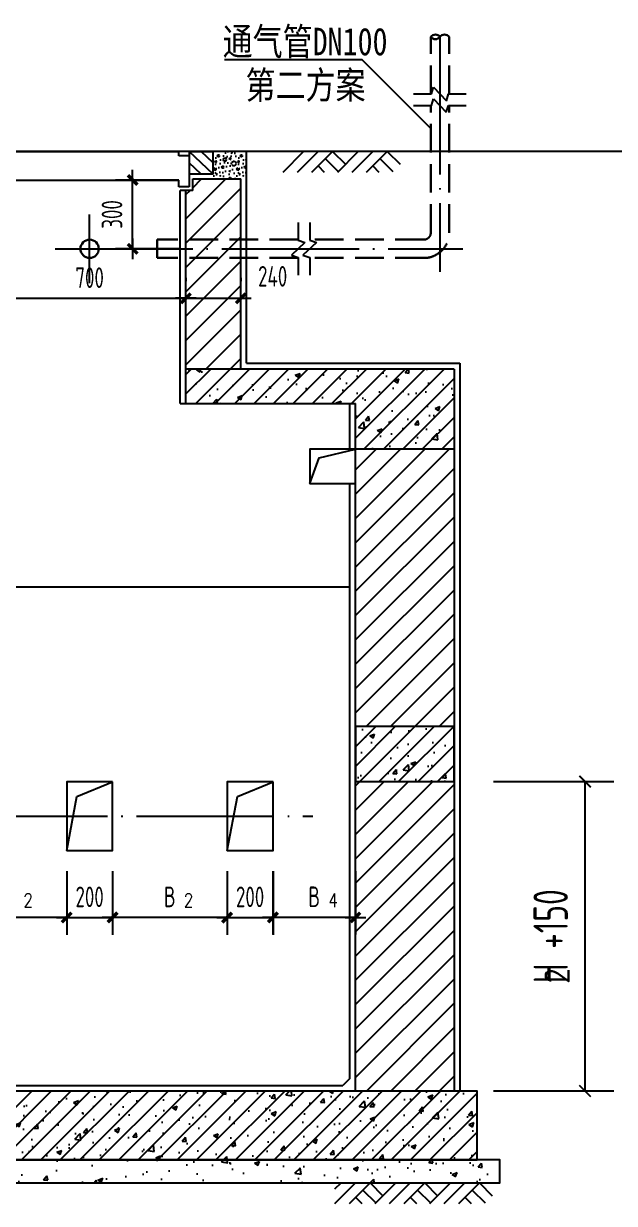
# Model space of a CAD drawing. Header units: millimetres. Extents: x -807114 to -50119, y -468455 to -61603.
# Drawn here: x -81466 to -78712, y -226576 to -221076 of the extents above; entities that cross this region are included whole.
import ezdxf

# ---------------------------------------------------------------- set-up
doc = ezdxf.new("R2010")
doc.units = ezdxf.units.MM
doc.header["$LTSCALE"] = 1000
doc.linetypes.add('DASH', pattern=[0.35, 0.25, -0.1])
doc.linetypes.add('DOTE', pattern=[2.42, 2, -0.2, 0.02, -0.2])
for name, color, linetype in [('Anno-Note', 241, 'Continuous'), ('DIM_给水', 3, 'Continuous'), ('DOTE', 8, 'DOTE'), ('OTHER', 7, 'Continuous'), ('PUB_DIM', 3, 'Continuous'), ('PUB_HATCH', 8, 'Continuous'), ('PUB_TEXT', 3, 'Continuous'), ('WALL', 9, 'Continuous')]:
    doc.layers.add(name, color=color, linetype=linetype)
doc.layers.add('水管', color=130, linetype='Continuous', lineweight=30)
doc.styles.add('_SIMPLEX', font='txt.shx', dxfattribs={"width": 0.8, "bigfont": 'hztxt.shx'})
doc.styles.add('DIM_FONT', font='tssdeng.shx', dxfattribs={"width": 0.7, "bigfont": 'tssdchn.shx'})
doc.styles.add('宋体', font='simsun.ttc', dxfattribs={"width": 0.8})
doc.dimstyles.new('DIMN30', dxfattribs={"dimscale": 0.3, "dimtxt": 300, "dimasz": 1, "dimexe": 250, "dimexo": 300, "dimgap": 150, "dimtad": 1, "dimdec": 0, "dimzin": 0, "dimdsep": 46, "dimtxsty": 'DIM_FONT', "dimblk": '_DIMX', "dimcen": 0.09, "dimclrt": 7, "dimadec": 0, "dimazin": 0, "dimtfac": 1, "dimtdec": 0, "dimtix": 1, "dimtmove": 2, "dimatfit": 3, "dimldrblk": '_DIMX', "dimfxl": 1, "dimtolj": 1, "dimtzin": 0, "dimarcsym": 0})
doc.dimstyles.new('DIMN50', dxfattribs={"dimscale": 0.5, "dimtxt": 300, "dimasz": 100, "dimexe": 250, "dimexo": 300, "dimgap": 150, "dimtad": 1, "dimdec": 0, "dimzin": 0, "dimdsep": 46, "dimtxsty": 'DIM_FONT', "dimblk": 'ARCHTICK', "dimcen": 0.09, "dimclrt": 7, "dimazin": 2, "dimtfac": 1, "dimtdec": 0, "dimtix": 1, "dimtmove": 2, "dimatfit": 3, "dimfxl": 1, "dimtolj": 1, "dimtzin": 0, "dimarcsym": 0})

# ---------------------------------------------------------------- blocks, each defined once
blk = doc.blocks.new('_DIMX')
blk.add_line((-150, 0), (150, 0))
at = {"const_width": 50}
blk.add_lwpolyline([(-70, -70), (70, 70)], dxfattribs=at)
blk = doc.blocks.new('*D9417')
at = {"layer": 'Defpoints', "color": 0}
for p in [(2758.1, 6876.7), (3597.1, 6876.7), (3597.1, 6876.7)]:
    blk.add_point(p, dxfattribs=at)
at = {"layer": 'PUB_DIM', "color": 0, "lineweight": -2}
for p, q in [((2758.1, 6966.7), (2758.1, 6951.7)), ((3597.1, 6966.7), (3597.1, 6951.7)), ((2758.4, 6876.7), (3596.8, 6876.7))]:
    blk.add_line(p, q, dxfattribs=at)
at = {"layer": 'PUB_DIM', "color": 0, "linetype": 'ByBlock', "lineweight": -2, "xscale": 0.3, "yscale": 0.3, "zscale": 0.3, "rotation": 180}
blk.add_blockref('_DIMX', (2758.1, 6876.7), dxfattribs=at)
at = {"layer": 'PUB_DIM', "color": 0, "linetype": 'ByBlock', "lineweight": -2, "xscale": 0.3, "yscale": 0.3, "zscale": 0.3}
blk.add_blockref('_DIMX', (3597.1, 6876.7), dxfattribs=at)
at = {"layer": 'PUB_DIM', "color": 7, "insert": (3177.6, 6966.7), "char_height": 90, "attachment_point": 5, "style": 'DIM_FONT'}
blk.add_mtext('\\A1;700', dxfattribs=at)
blk = doc.blocks.new('*D9418')
at = {"layer": 'Defpoints', "color": 0}
for p in [(3597.1, 6876.7), (3837.1, 6876.7), (3837.1, 6876.7)]:
    blk.add_point(p, dxfattribs=at)
at = {"layer": 'PUB_DIM', "color": 0, "lineweight": -2}
for p, q in [((3597.1, 6966.7), (3597.1, 6951.7)), ((3837.1, 6966.7), (3837.1, 6951.7)), ((3597.4, 6876.7), (3836.8, 6876.7))]:
    blk.add_line(p, q, dxfattribs=at)
at = {"layer": 'PUB_DIM', "color": 0, "linetype": 'ByBlock', "lineweight": -2, "xscale": 0.3, "yscale": 0.3, "zscale": 0.3, "rotation": 180}
blk.add_blockref('_DIMX', (3597.1, 6876.7), dxfattribs=at)
at = {"layer": 'PUB_DIM', "color": 0, "linetype": 'ByBlock', "lineweight": -2, "xscale": 0.3, "yscale": 0.3, "zscale": 0.3}
blk.add_blockref('_DIMX', (3837.1, 6876.7), dxfattribs=at)
at = {"layer": 'PUB_DIM', "color": 7, "insert": (3976, 6972.7), "char_height": 90, "attachment_point": 5, "style": 'DIM_FONT'}
blk.add_mtext('\\A1;240', dxfattribs=at)
blk = doc.blocks.new('_ArchTick')
at = {"color": 0, "linetype": 'ByBlock', "const_width": 0.15}
blk.add_lwpolyline([(-0.5, -0.5), (0.5, 0.5)], dxfattribs=at)
blk = doc.blocks.new('*D9299')
at = {"layer": 'Defpoints', "color": 0}
for p in [(4788.6, 4768.7), (5338.6, 4768.7), (4788.6, 3418.7)]:
    blk.add_point(p, dxfattribs=at)
at = {"layer": 'PUB_DIM', "color": 0, "lineweight": -2}
for p, q in [((4938.6, 4768.7), (5463.6, 4768.7)), ((5338.6, 3418.7), (5338.6, 4768.7)), ((4938.6, 3418.7), (5463.6, 3418.7))]:
    blk.add_line(p, q, dxfattribs=at)
at = {"layer": 'PUB_DIM', "color": 0, "linetype": 'ByBlock', "lineweight": -2, "xscale": 50, "yscale": 50, "zscale": 50}
for p, rotation in [((5338.6, 4768.7), 90), ((5338.6, 3418.7), 270)]:
    blk.add_blockref('_ArchTick', p, dxfattribs=dict(at, rotation=rotation))
at = {"layer": 'PUB_DIM', "color": 7, "insert": (5188.6, 4093.7), "char_height": 150, "attachment_point": 5, "rotation": 90, "style": 'DIM_FONT'}
blk.add_mtext('\\A1;H +150', dxfattribs=at)
blk = doc.blocks.new('*D9423')
at = {"layer": 'Defpoints', "color": 0}
for p in [(2577.6, 4467.7), (3077.6, 4467.7), (2577.6, 4175.6)]:
    blk.add_point(p, dxfattribs=at)
at = {"layer": 'PUB_DIM', "color": 0, "lineweight": -2}
for p, q in [((2577.6, 4377.7), (2577.6, 4100.6)), ((3077.6, 4377.7), (3077.6, 4100.6)), ((3077.3, 4175.6), (2577.9, 4175.6))]:
    blk.add_line(p, q, dxfattribs=at)
at = {"layer": 'PUB_DIM', "color": 0, "linetype": 'ByBlock', "lineweight": -2, "xscale": 0.3, "yscale": 0.3, "zscale": 0.3, "rotation": 180}
blk.add_blockref('_DIMX', (2577.6, 4175.6), dxfattribs=at)
at = {"layer": 'PUB_DIM', "color": 0, "linetype": 'ByBlock', "lineweight": -2, "xscale": 0.3, "yscale": 0.3, "zscale": 0.3}
blk.add_blockref('_DIMX', (3077.6, 4175.6), dxfattribs=at)
at = {"layer": 'PUB_DIM', "color": 7, "insert": (2827.6, 4265.6), "char_height": 90, "attachment_point": 5, "style": 'DIM_FONT'}
blk.add_mtext('\\A1;B', dxfattribs=at)
blk = doc.blocks.new('*D9424')
at = {"layer": 'Defpoints', "color": 0}
for p in [(3077.6, 4467.7), (3277.6, 4467.7), (3277.6, 4175.6)]:
    blk.add_point(p, dxfattribs=at)
at = {"layer": 'PUB_DIM', "color": 0, "lineweight": -2}
for p, q in [((3077.6, 4377.7), (3077.6, 4100.6)), ((3277.6, 4377.7), (3277.6, 4100.6)), ((3077.3, 4175.6), (3077, 4175.6)), ((3077.6, 4175.6), (3277.6, 4175.6)), ((3277.9, 4175.6), (3278.2, 4175.6))]:
    blk.add_line(p, q, dxfattribs=at)
at = {"layer": 'PUB_DIM', "color": 0, "linetype": 'ByBlock', "lineweight": -2, "xscale": 0.3, "yscale": 0.3, "zscale": 0.3}
blk.add_blockref('_DIMX', (3077.6, 4175.6), dxfattribs=at)
at = {"layer": 'PUB_DIM', "color": 0, "linetype": 'ByBlock', "lineweight": -2, "xscale": 0.3, "yscale": 0.3, "zscale": 0.3, "rotation": 180}
blk.add_blockref('_DIMX', (3277.6, 4175.6), dxfattribs=at)
at = {"layer": 'PUB_DIM', "color": 7, "insert": (3177.6, 4265.6), "char_height": 90, "attachment_point": 5, "style": 'DIM_FONT'}
blk.add_mtext('\\A1;200', dxfattribs=at)
blk = doc.blocks.new('*D9425')
at = {"layer": 'Defpoints', "color": 0}
for p in [(3365.2, 7392.7), (3657.3, 7392.7), (3657.3, 7092.7)]:
    blk.add_point(p, dxfattribs=at)
at = {"layer": 'PUB_DIM', "color": 0, "lineweight": -2}
for p, q in [((3567.3, 7392.7), (3290.2, 7392.7)), ((3365.2, 7093), (3365.2, 7392.4)), ((3567.3, 7092.7), (3290.2, 7092.7))]:
    blk.add_line(p, q, dxfattribs=at)
at = {"layer": 'PUB_DIM', "color": 0, "linetype": 'ByBlock', "lineweight": -2, "xscale": 0.3, "yscale": 0.3, "zscale": 0.3}
for p, rotation in [((3365.2, 7392.7), 90), ((3365.2, 7092.7), 270)]:
    blk.add_blockref('_DIMX', p, dxfattribs=dict(at, rotation=rotation))
at = {"layer": 'PUB_DIM', "color": 7, "insert": (3275.2, 7242.7), "char_height": 90, "attachment_point": 5, "rotation": 90, "style": 'DIM_FONT'}
blk.add_mtext('\\A1;300', dxfattribs=at)
blk = doc.blocks.new('*D9427')
at = {"layer": 'Defpoints', "color": 0}
for p in [(3777.6, 4467.7), (3977.6, 4467.7), (3977.6, 4175.6)]:
    blk.add_point(p, dxfattribs=at)
at = {"layer": 'PUB_DIM', "color": 0, "lineweight": -2}
for p, q in [((3777.6, 4377.7), (3777.6, 4100.6)), ((3977.6, 4377.7), (3977.6, 4100.6)), ((3777.3, 4175.6), (3777, 4175.6)), ((3777.6, 4175.6), (3977.6, 4175.6)), ((3977.9, 4175.6), (3978.2, 4175.6))]:
    blk.add_line(p, q, dxfattribs=at)
at = {"layer": 'PUB_DIM', "color": 0, "linetype": 'ByBlock', "lineweight": -2, "xscale": 0.3, "yscale": 0.3, "zscale": 0.3}
blk.add_blockref('_DIMX', (3777.6, 4175.6), dxfattribs=at)
at = {"layer": 'PUB_DIM', "color": 0, "linetype": 'ByBlock', "lineweight": -2, "xscale": 0.3, "yscale": 0.3, "zscale": 0.3, "rotation": 180}
blk.add_blockref('_DIMX', (3977.6, 4175.6), dxfattribs=at)
at = {"layer": 'PUB_DIM', "color": 7, "insert": (3877.6, 4265.6), "char_height": 90, "attachment_point": 5, "style": 'DIM_FONT'}
blk.add_mtext('\\A1;200', dxfattribs=at)
blk = doc.blocks.new('*D9428')
at = {"layer": 'Defpoints', "color": 0}
for p in [(3277.3, 4467.7), (3777.3, 4467.7), (3277.3, 4175.6)]:
    blk.add_point(p, dxfattribs=at)
at = {"layer": 'PUB_DIM', "color": 0, "lineweight": -2}
for p, q in [((3277.3, 4377.7), (3277.3, 4100.6)), ((3777.3, 4377.7), (3777.3, 4100.6)), ((3777, 4175.6), (3277.6, 4175.6))]:
    blk.add_line(p, q, dxfattribs=at)
at = {"layer": 'PUB_DIM', "color": 0, "linetype": 'ByBlock', "lineweight": -2, "xscale": 0.3, "yscale": 0.3, "zscale": 0.3, "rotation": 180}
blk.add_blockref('_DIMX', (3277.3, 4175.6), dxfattribs=at)
at = {"layer": 'PUB_DIM', "color": 0, "linetype": 'ByBlock', "lineweight": -2, "xscale": 0.3, "yscale": 0.3, "zscale": 0.3}
blk.add_blockref('_DIMX', (3777.3, 4175.6), dxfattribs=at)
at = {"layer": 'PUB_DIM', "color": 7, "insert": (3527.3, 4265.6), "char_height": 90, "attachment_point": 5, "style": 'DIM_FONT'}
blk.add_mtext('\\A1;B', dxfattribs=at)
blk = doc.blocks.new('*D9429')
at = {"layer": 'Defpoints', "color": 0}
for p in [(3977.1, 4467.9), (4337.1, 4467.9), (3977.1, 4175.8)]:
    blk.add_point(p, dxfattribs=at)
at = {"layer": 'PUB_DIM', "color": 0, "lineweight": -2}
for p, q in [((3977.1, 4377.9), (3977.1, 4100.8)), ((4337.1, 4377.9), (4337.1, 4100.8)), ((4336.8, 4175.8), (3977.4, 4175.8))]:
    blk.add_line(p, q, dxfattribs=at)
at = {"layer": 'PUB_DIM', "color": 0, "linetype": 'ByBlock', "lineweight": -2, "xscale": 0.3, "yscale": 0.3, "zscale": 0.3, "rotation": 180}
blk.add_blockref('_DIMX', (3977.1, 4175.8), dxfattribs=at)
at = {"layer": 'PUB_DIM', "color": 0, "linetype": 'ByBlock', "lineweight": -2, "xscale": 0.3, "yscale": 0.3, "zscale": 0.3}
blk.add_blockref('_DIMX', (4337.1, 4175.8), dxfattribs=at)
at = {"layer": 'PUB_DIM', "color": 7, "insert": (4157.1, 4265.8), "char_height": 90, "attachment_point": 5, "style": 'DIM_FONT'}
blk.add_mtext('\\A1;B', dxfattribs=at)
blk = doc.blocks.new('A$C19DC2E7C')
h = blk.add_hatch()
h.set_pattern_fill('AN31C', color=256, scale=300, style=0)
h.set_pattern_definition([(45, (-17600.263, -10897.9), (-42.42641, 42.42641), []), (50, (-17600.26, -10897.9), (215.178, -18.8256), [22.5, -247.5]), (355, (-17600.26, -10897.9), (-41.6254, 225.6576), [18, -198]), (100.4514, (-17582.33, -10899.47), (173.5528, 206.8319), [19.122, -210.3426]), (46.1842, (-17600.26, -10837.9), (320.1723, -49.6557), [33.75, -371.25]), (96.6356, (-17573.58, -10842.04), (280.3988, 292.2354), [28.683, -315.514]), (351.1842, (-17600.26, -10837.9), (280.3986, 292.2356), [27, -297]), (21, (-17570.26, -10852.9), (179.0721, -120.7857), [22.5, -247.5]), (326, (-17570.26, -10852.9), (72.9946, 217.545), [18, -198]), (71.4514, (-17555.34, -10862.96), (252.0668, 96.7591), [19.122, -210.3426]), (37.5, (-17600.26, -10897.9), (3.64796, 99.86816), [0, -195.6, 0, -201, 0, -198.75]), (7.5, (-17600.26, -10897.9), (78.92086, 118.3235), [0, -114.6, 0, -191.1, 0, -75.75]), (327.5, (-17667.16, -10897.9), (160.14673, -6.76646), [0, -75, 0, -234, 0, -310.5]), (317.5, (-17697.16, -10897.9), (174.95585, 30.0315), [0, -97.5, 0, -155.4, 0, -220.5])])
h.paths.add_polyline_path([(4337.6, 5008.2), (4337.6, 4768.2), (4767.6, 4768.2), (4767.6, 5008.2)])
at = {"layer": 'Anno-Note'}
h = blk.add_hatch(dxfattribs=at)
h.set_pattern_fill('AN32C', color=256, scale=100, style=0)
h.set_pattern_definition([(180, (13971.17, -10928.4), (-50, 100), [0, -100]), (180, (14029.67, -10941.9), (-50, 100), [0, -100]), (180, (13997.17, -10942.9), (-50, 100), [0, -100]), (180, (13961.67, -10913.4), (-50, 100), [0, -100]), (180, (14003.17, -10947.9), (-50, 100), [0, -100]), (180, (13951.67, -10850.4), (-50, 100), [0, -100]), (180, (13982.17, -10858.4), (-50, 100), [0, -100]), (180, (13966.17, -10870.9), (-50, 100), [0, -100]), (180, (14047.67, -10872.9), (-50, 100), [0, -100]), (180, (13998.67, -10877.4), (-50, 100), [0, -100]), (180, (14017.67, -10902.9), (-50, 100), [0, -100]), (180, (14016.67, -10940.4), (-50, 100), [0, -100]), (180, (13979.17, -10944.4), (-50, 100), [0, -100]), (180, (13951.67, -10900.4), (-50, 100), [0, -100]), (180, (14045.17, -10915.9), (-50, 100), [0, -100]), (180, (14036.67, -10898.9), (-50, 100), [0, -100]), (180, (13997.67, -10905.9), (-50, 100), [0, -100]), (180, (14011.67, -10920.4), (-50, 100), [0, -100]), (180, (14019.67, -10887.4), (-50, 100), [0, -100]), (180, (14007.17, -10849.9), (-50, 100), [0, -100]), (180, (14041.17, -10936.9), (-50, 100), [0, -100]), (180, (13986.17, -10870.4), (-50, 100), [0, -100]), (180, (14032.67, -10868.9), (-50, 100), [0, -100]), (180, (14040.67, -10855.9), (-50, 100), [0, -100]), (49.398706, (13957.8085, -10881.707), (249.9999977, 300.0000018), [4.39026, -1839.5186]), (161.56505, (13964.951, -10879.802), (-250, 100), [4.51754, -627.938]), (90, (13964.95, -10884.09), (-50, 100), [4.2857, -195.7143]), (18.43495, (13960.666, -10885.516), (250.000002, 99.999993), [4.51754, -627.938]), (126.8699, (13960.666, -10885.516), (-50, 100), [4.7619, -495.2381]), (45, (13956.856, -10936.47), (50.000006, 99.999993), [4.0406, -278.8021]), (135, (13962.57, -10936.47), (-50, 100), [4.0406, -278.8021]), (45, (13959.713, -10939.326), (50.000006, 99.999993), [4.0406, -278.8021]), (135, (13959.713, -10939.326), (-50, 100), [4.0406, -278.8021]), (63.43495, (14004.95, -10869.33), (7e-06, 200), [5.32397, -106.4794]), (7e-15, (14007.33, -10864.56), (50, 100), [5.7143, -94.2857]), (116.56505, (14015.43, -10869.33), (-8e-08, 200), [5.32397, -106.4794]), (63.43495, (14013.05, -10874.09), (7e-06, 200), [5.32397, -106.4794]), (180, (14013.05, -10874.09), (-50, 100), [5.7143, -94.2857]), (116.56505, (14007.33, -10874.09), (-8e-08, 200), [5.32397, -106.4794]), (72.897272, (13967.3323, -10903.1355), (149.9999946, 500.0000019), [6.4769, -2713.8172]), (36.027374, (13969.237, -10896.945), (949.9999893, 700.0000002), [6.4769, -1353.6701]), (7e-15, (13974.48, -10893.14), (50, 100), [6.19048, -93.8095]), (143.972627, (13985.904, -10896.945), (-949.9999943, 699.9999934), [6.4769, -1353.6701]), (108.43495, (13987.809, -10902.66), (-150.000001, 500), [6.0234, -626.43214]), (72.897272, (13985.9038, -10908.8498), (149.9999946, 500.0000019), [6.4769, -2713.8172]), (36.027374, (13980.666, -10912.659), (949.9999893, 700.0000002), [6.4769, -1353.6701]), (180, (13980.67, -10912.66), (-50, 100), [6.19048, -93.8095]), (143.972627, (13974.475, -10912.659), (-949.9999943, 699.9999934), [6.4769, -1353.6701]), (108.43495, (13969.237, -10908.85), (-150.000001, 500), [6.0234, -626.43214]), (29.74488, (13966.38, -10856.469), (150, 99.999999), [3.83917, -802.3866]), (90, (13969.713, -10858.374), (-50, 100), [3.80952, -196.19047]), (150.25512, (13969.713, -10858.374), (-150, 99.9999995), [3.83917, -802.3866]), (63.43495, (13989.71, -10927.42), (7e-06, 200), [5.32397, -106.4794]), (11.309933, (13992.094, -10922.659), (450.000001, 99.9999976), [4.8562, -1014.9476]), (138.814075, (14000.6657, -10925.0403), (-1249.9999962, 1099.9999937), [5.06197, -2120.9671]), (90, (14000.666, -10929.8), (-50, 100), [4.7619, -195.2381]), (41.185926, (13996.856, -10933.1355), (1249.9999815, 1100.0000103), [5.06197, -2120.9671]), (163.300756, (13996.856, -10933.1355), (-1649.9999972, 499.9999976), [4.97157, -2083.0897]), (119.054604, (13992.094, -10931.707), (-50.0000002, 99.9999997), [4.9027, -2054.2233]), (70.016894, (14031.618, -10885.5165), (250.0000013, 699.99999924), [5.57367, -2335.3663]), (24.443955, (14033.523, -10880.2784), (650.0000031, 299.99999404), [5.75383, -2410.8553]), (155.556045, (14043.999, -10880.2784), (-650.0000009, 299.9999988), [5.75383, -2410.8553]), (109.983107, (14045.9038, -10885.5165), (-250.00000115, 699.9999994), [5.57367, -2335.3663]), (70.016894, (14043.999, -10890.7546), (250.0000013, 699.99999924), [5.57367, -2335.3663]), (19.983107, (14038.761, -10892.659), (250.0000012, 99.999996), [5.57367, -1164.8963]), (160.016894, (14038.761, -10892.659), (-249.9999997, 100.0000002), [5.57367, -1164.8963]), (109.983107, (14033.523, -10890.7546), (-250.00000115, 699.9999994), [5.57367, -2335.3663]), (57.994617, (13994.475, -10894.564), (50.000007, 99.999995), [4.49237, -938.90574]), (161.56505, (14001.142, -10892.183), (-250, 100), [4.51754, -627.938]), (90, (14001.14, -10896.47), (-50, 100), [4.2857, -195.7143]), (18.43495, (13996.856, -10897.897), (250.000002, 99.999993), [4.51754, -627.938]), (125.537678, (13996.856, -10897.8974), (-349.9999998, 499.9999997), [4.09634, -1716.3687]), (63.43495, (14023.52, -10918.85), (7e-06, 200), [5.32397, -106.4794]), (7e-15, (14025.9, -10914.09), (50, 100), [5.2381, -94.7619]), (120.963757, (14033.999, -10918.85), (-50, 99.9999995), [5.5533, -1160.637]), (59.036244, (14031.142, -10923.612), (50.000007, 99.9999954), [5.5533, -1160.637]), (180, (14031.14, -10923.61), (-50, 100), [5.2381, -94.7619]), (116.56505, (14025.9, -10923.61), (-8e-08, 200), [5.32397, -106.4794])])
h.paths.add_polyline_path([(3717.1, 7517.7), (3862.1, 7517.7), (3862.1, 7397.7), (3837.1, 7397.7), (3717.1, 7397.7), (3717.1, 7417.7)])
h = blk.add_hatch(dxfattribs=at)
h.set_pattern_fill('ANSI31', color=256, scale=600, style=0)
h.set_pattern_definition([(45, (-17950.26, -10897.9), (-53.033, 53.033), [])])
h.paths.add_polyline_path([(3837.7, 7397.7), (3627.1, 7397.7), (3627.1, 7347.7), (3597.1, 7347.7), (3597.1, 6568.2), (3837.1, 6568.2)])
h = blk.add_hatch(dxfattribs=at)
h.set_pattern_fill('AN31C', color=256, scale=300, style=0)
h.set_pattern_definition([(45, (-25480.866, -10897.9), (-42.42641, 42.42641), []), (50, (-25480.87, -10897.9), (215.17805, -18.8256), [22.5, -247.5]), (355, (-25480.87, -10897.9), (-41.6254, 225.6576), [18, -198]), (100.4514, (-25462.93, -10899.47), (173.5528, 206.8319), [19.122, -210.3426]), (46.1842, (-25480.87, -10837.9), (320.1723, -49.6557), [33.75, -371.25]), (96.6356, (-25454.2, -10842.04), (280.3988, 292.2354), [28.683, -315.514]), (351.1842, (-25480.87, -10837.9), (280.3986, 292.2356), [27, -297]), (21, (-25450.87, -10852.9), (179.0721, -120.7857), [22.5, -247.5]), (326, (-25450.87, -10852.9), (72.9946, 217.545), [18, -198]), (71.4514, (-25435.94, -10862.96), (252.0668, 96.7591), [19.122, -210.3426]), (37.5, (-25480.87, -10897.9), (3.64796, 99.86816), [0, -195.6, 0, -201, 0, -198.75]), (7.5, (-25480.87, -10897.9), (78.92086, 118.3235), [0, -114.6, 0, -191.1, 0, -75.75]), (327.5, (-25547.77, -10897.9), (160.14673, -6.76646), [0, -75, 0, -234, 0, -310.5]), (317.5, (-25577.77, -10897.9), (174.95585, 30.0315), [0, -97.5, 0, -155.4, 0, -220.5])])
h.paths.add_polyline_path([(4767.6, 6568.2), (4767.6, 6218.2), (4337.6, 6218.2), (4337.6, 6418.2), (3597.1, 6418.2), (3597.1, 6568.2)])
h = blk.add_hatch(dxfattribs=at)
h.set_pattern_fill('ANSI31', color=256, scale=600, style=0)
h.set_pattern_definition([(45, (-17600.26, -10897.9), (-53.033, 53.033), [])])
h.paths.add_polyline_path([(4767.6, 3418.2), (4337.6, 3418.2), (4337.6, 4768.2), (4767.6, 4768.2)])
h.paths.add_polyline_path([(4337.6, 6218.2), (4767.6, 6218.2), (4767.6, 5008.2), (4337.6, 5008.2)])
h = blk.add_hatch(dxfattribs=at)
h.set_pattern_fill('AN31C', color=256, scale=300, style=0)
h.set_pattern_definition([(45, (-17950.263, -10997.9), (-42.42641, 42.42641), []), (50, (-17950.26, -10997.9), (215.178, -18.8256), [22.5, -247.5]), (355, (-17950.26, -10997.9), (-41.6254, 225.6576), [18, -198]), (100.4514, (-17932.33, -10999.47), (173.5528, 206.8319), [19.122, -210.3426]), (46.1842, (-17950.26, -10937.9), (320.1723, -49.6557), [33.75, -371.25]), (96.6356, (-17923.58, -10942.04), (280.3988, 292.2354), [28.683, -315.514]), (351.1842, (-17950.26, -10937.9), (280.3986, 292.2356), [27, -297]), (21, (-17920.26, -10952.9), (179.0721, -120.7857), [22.5, -247.5]), (326, (-17920.26, -10952.9), (72.9946, 217.545), [18, -198]), (71.4514, (-17905.34, -10962.96), (252.0668, 96.7591), [19.122, -210.3426]), (37.5, (-17950.26, -10997.9), (3.64796, 99.86816), [0, -195.6, 0, -201, 0, -198.75]), (7.5, (-17950.26, -10997.9), (78.92086, 118.3235), [0, -114.6, 0, -191.1, 0, -75.75]), (327.5, (-18017.16, -10997.9), (160.14673, -6.76646), [0, -75, 0, -234, 0, -310.5]), (317.5, (-18047.16, -10997.9), (174.95585, 30.0315), [0, -97.5, 0, -155.4, 0, -220.5])])
h.paths.add_polyline_path([(4867.6, 3118.2), (4867.6, 3418.2), (1587.6, 3418.2), (1487.6, 3418.2), (1487.6, 3118.2)])
h = blk.add_hatch(dxfattribs=at)
h.set_pattern_fill('AR-CONC', color=256, scale=30, style=0)
h.set_pattern_definition([(50, (-17950.26, -10997.9), (215.178, -18.8256), [22.5, -247.5]), (355, (-17950.26, -10997.9), (-41.6254, 225.6576), [18, -198]), (100.4514, (-17932.33, -10999.47), (173.5528, 206.8319), [19.122, -210.3426]), (46.1842, (-17950.26, -10937.9), (320.1723, -49.6557), [33.75, -371.25]), (96.6356, (-17923.58, -10942.04), (280.3988, 292.2354), [28.683, -315.514]), (351.1842, (-17950.26, -10937.9), (280.3986, 292.2356), [27, -297]), (21, (-17920.26, -10952.9), (179.0721, -120.7857), [22.5, -247.5]), (326, (-17920.26, -10952.9), (72.9946, 217.545), [18, -198]), (71.4514, (-17905.34, -10962.96), (252.0668, 96.7591), [19.122, -210.3426]), (37.5, (-17950.26, -10997.9), (3.64796, 99.86816), [0, -195.6, 0, -201, 0, -198.75]), (7.5, (-17950.26, -10997.9), (78.92086, 118.3235), [0, -114.6, 0, -191.1, 0, -75.75]), (327.5, (-18017.16, -10997.9), (160.14673, -6.76646), [0, -75, 0, -234, 0, -310.5]), (317.5, (-18047.16, -10997.9), (174.95585, 30.0315), [0, -97.5, 0, -155.4, 0, -220.5])])
edge = h.paths.add_edge_path()
edge.add_line((4967.6, 3018.2), (4967.6, 3118.2))
edge.add_line((4967.6, 3118.2), (1487.6, 3118.2))
edge.add_line((1487.6, 3118.2), (1387.6, 3118.2))
edge.add_line((1387.6, 3118.2), (1387.6, 3018.2))
edge.add_line((1387.6, 3018.2), (1507.4, 3018.2))
edge.add_spline(control_points=[(1507.4, 3018.2), (1510.5, 3018.4), (1513.7, 3018.4), (1516.9, 3018.2)], knot_values=[11.544152, 11.544152, 11.544152, 11.544152, 20.819153, 20.819153, 20.819153, 20.819153], degree=3, periodic=0)
edge.add_spline(control_points=[(1507.4, 3018.2), (1500.9, 3017.8), (1484.5, 3014.2), (1461.3, 2984.4), (1490.6, 2950.5), (1531.3, 2948.9), (1554.2, 2988.2), (1537.1, 3007.9), (1529, 3017.3), (1524.9, 3017.7), (1520.9, 3018), (1516.9, 3018.2)], knot_values=[20.819153, 20.819153, 20.819153, 20.819153, 40.408843, 71.749882, 112.053099, 144.435529, 181.935531, 216.33298, 216.33298, 216.33298, 227.877132, 227.877132, 227.877132, 227.877132], degree=3, periodic=0)
edge.add_line((1516.9, 3018.2), (4967.6, 3018.2))
for p, q in [((5717.6, 7517.7), (0, 7517.7)), ((3862.1, 6593.2), (3862.1, 7517.7)), ((3597.1, 7347.7), (3572.1, 7347.7)), ((3572.1, 6418.2), (3572.1, 7347.7)), ((3862.1, 6593.2), (4792.6, 6593.2)), ((3572.1, 6418.2), (3597.1, 6418.2)), ((4312.6, 6218.2), (4312.6, 6418.2)), ((4312.6, 3473.2), (4312.6, 6068.2)), ((2042.6, 5618.2), (4312.6, 5618.2)), ((4312.6, 3473.2), (4282.6, 3443.2)), ((2072.6, 3443.2), (4282.6, 3443.2))]:
    blk.add_line(p, q)
for points in [[(4665.6, 7617.3), (4365.7, 7917), (3765.7, 7917)], [(4792.6, 6593.2), (4792.6, 3418.2)], [(4337.6, 6218.2), (4137.6, 6218.2), (4137.6, 6068.2), (4337.6, 6068.2)], [(4137.6, 6068.2), (4178.4, 6181.3), (4337.6, 6218.2)], [(3277.6, 4767.7), (3077.6, 4767.7), (3077.6, 4467.7), (3277.6, 4467.7), (3277.6, 4767.7)], [(3077.6, 4467.7), (3121.9, 4703), (3277.6, 4767.7)], [(3977.6, 4767.7), (3777.6, 4767.7), (3777.6, 4467.7), (3977.6, 4467.7), (3977.6, 4767.7)], [(3777.6, 4467.7), (3821.9, 4703), (3977.6, 4767.7)], [(1487.6, 3118.2), (1387.6, 3118.2), (1387.6, 3018.2), (4967.6, 3018.2), (4967.6, 3118.2), (1487.6, 3118.2)]]:
    blk.add_lwpolyline(points)
for p, q in [((3717.1, 7417.7), (3612.1, 7517.7)), ((3717.1, 7467.7), (3664.6, 7517.7)), ((4021.1, 7427.7), (4111.1, 7517.7)), ((4084.1, 7427.7), (4174.1, 7517.7)), ((4147.1, 7427.7), (4237.1, 7517.7)), ((4237.1, 7517.7), (4293.4, 7461.5)), ((4259.6, 7427.7), (4349.6, 7517.7)), ((4322.6, 7427.7), (4412.6, 7517.7)), ((4385.6, 7427.7), (4475.6, 7517.7)), ((4475.6, 7517.7), (4531.9, 7461.5)), ((3664.6, 7417.7), (3612.1, 7467.7)), ((4205.6, 7486.2), (4261.9, 7430)), ((4444.1, 7486.2), (4500.4, 7430)), ((4174.1, 7454.7), (4201.1, 7427.7)), ((4412.6, 7454.7), (4439.6, 7427.7))]:
    blk.add_line(p, q, dxfattribs=at)
at = {"layer": 'DOTE', "ltscale": 0.3}
for p, q in [((4705.6, 8017.4), (4705.6, 6992.7)), ((3177.6, 6942.7), (3177.6, 7242.7)), ((3027.6, 7092.7), (4805.6, 7092.7)), ((1203.8, 4617.7), (4151.9, 4617.7))]:
    blk.add_line(p, q, dxfattribs=at)
at = {"layer": 'OTHER'}
for p, q in [((4668.3, 7768.1), (4677.6, 7797.4)), ((4677.6, 7797.4), (4733.6, 7738.7)), ((4590.9, 7768.1), (4668.3, 7768.1)), ((4668.2, 7717.9), (4677.5, 7747.2)), ((4677.5, 7747.2), (4733.5, 7688.5)), ((4733.6, 7738.7), (4742.9, 7768.1)), ((4742.9, 7768.1), (4820.3, 7768.1)), ((4590.9, 7718.1), (4668.3, 7718.1)), ((4733.5, 7688.5), (4742.9, 7718.1)), ((4742.9, 7718.1), (4820.3, 7718.1)), ((4087.6, 7207.4), (4087.6, 7130.1)), ((4137.6, 7207.4), (4137.6, 7130.1)), ((4116.7, 7120.8), (4058.1, 7064.8)), ((4087.4, 7130.1), (4116.7, 7120.8)), ((4166.9, 7120.7), (4108.3, 7064.7)), ((4137.6, 7130.1), (4166.9, 7120.7)), ((4058.1, 7064.8), (4087.6, 7055.4)), ((4087.6, 7055.4), (4087.6, 6978.1)), ((4108.3, 7064.7), (4137.6, 7055.4)), ((4137.6, 7055.4), (4137.6, 6978.1))]:
    blk.add_line(p, q, dxfattribs=at)
at = {"layer": 'PUB_HATCH'}
for p, q in [((4247.6, 2991.2), (4274.6, 3018.2)), ((4247.6, 2928.2), (4337.6, 3018.2)), ((4310.6, 2928.2), (4400.6, 3018.2)), ((4369.1, 2986.7), (4425.3, 2930.5)), ((4400.6, 3018.2), (4456.8, 2962)), ((4423.1, 2928.2), (4513.1, 3018.2)), ((4486.1, 2928.2), (4576.1, 3018.2)), ((4549.1, 2928.2), (4639.1, 3018.2)), ((4607.6, 2986.7), (4663.8, 2930.5)), ((4639.1, 3018.2), (4695.3, 2962)), ((4661.6, 2928.2), (4751.6, 3018.2)), ((4724.6, 2928.2), (4814.6, 3018.2)), ((4787.6, 2928.2), (4877.6, 3018.2)), ((4846.1, 2986.7), (4902.3, 2930.5)), ((4877.6, 3018.2), (4933.8, 2962)), ((4337.6, 2955.2), (4364.6, 2928.2)), ((4576.1, 2955.2), (4603.1, 2928.2)), ((4814.6, 2955.2), (4841.6, 2928.2))]:
    blk.add_line(p, q, dxfattribs=at)
at = {"layer": 'WALL'}
for p, q in [((2788.1, 7517.7), (3567.1, 7517.7)), ((3567.1, 7497.7), (3567.1, 7517.7)), ((3612.1, 7517.7), (3612.1, 7362.7)), ((3612.1, 7517.7), (3717.1, 7517.7)), ((3717.1, 7417.7), (3717.1, 7517.7)), ((3612.1, 7497.7), (3567.1, 7497.7)), ((3717.1, 7417.7), (3612.1, 7417.7)), ((2788.1, 7392.7), (3567.1, 7392.7)), ((3567.1, 7362.7), (3567.1, 7392.7)), ((3612.1, 7362.7), (3567.1, 7362.7)), ((3627.1, 7397.7), (3837.1, 7397.7)), ((3627.1, 7347.7), (3627.1, 7397.7)), ((3837.1, 6568.2), (3837.7, 7397.7)), ((3627.1, 7347.7), (3597.1, 7347.7)), ((3597.1, 6418.2), (3597.1, 7347.7)), ((4767.6, 6568.2), (3597.1, 6568.2)), ((4767.6, 6568.2), (4767.6, 3418.2)), ((3597.1, 6418.2), (4337.6, 6418.2)), ((4337.6, 3418.2), (4337.6, 6418.2)), ((4767.6, 6218.2), (4337.6, 6218.2))]:
    blk.add_line(p, q, dxfattribs=at)
blk.add_lwpolyline([(4337.6, 4768.2), (4767.6, 4768.2), (4767.6, 5008.2), (4337.6, 5008.2)], close=True, dxfattribs=at)
blk.add_lwpolyline([(1587.6, 3418.2), (1487.6, 3418.2), (1487.6, 3118.2), (4867.6, 3118.2), (4867.6, 3418.2), (1587.6, 3418.2)], dxfattribs=at)
at = {"layer": '水管', "linetype": 'DASH', "ltscale": 0.5}
for p, q in [((4665.6, 7768.1), (4665.6, 8017.4)), ((4745.6, 7768.1), (4745.6, 8017.4)), ((4665.6, 7162.7), (4665.6, 7718.1)), ((4745.6, 7162.7), (4745.6, 7718.1)), ((4087.6, 7132.7), (3472.1, 7132.7)), ((4635.6, 7132.7), (4137.6, 7132.7)), ((4087.6, 7052.7), (3472.1, 7052.7)), ((4635.6, 7052.7), (4137.6, 7052.7))]:
    blk.add_line(p, q, dxfattribs=at)
at = {"layer": '水管'}
blk.add_line((3472.1, 7132.7), (3472.1, 7052.7), dxfattribs=at)
for points in [[(4745.6, 8017.4, 0.505199), (4705.6, 8017.4, -0.505199), (4665.6, 8017.4)], [(4705.6, 8017.4, 0.505199), (4665.6, 8017.4)]]:
    blk.add_lwpolyline(points, format="xyb", dxfattribs=at)
blk.add_circle((3177.6, 7092.7), 40, dxfattribs=at)
at = {"layer": '水管', "linetype": 'DASH', "ltscale": 0.5}
for radius in [30, 110]:
    blk.add_arc((4635.6, 7162.7), radius, 270, 0, dxfattribs=at)
at = {"layer": 'PUB_TEXT', "width": 0.8}
for s, height, style, p in [('通气管DN100', 120, '宋体', (3757.6, 7937)), ('第二方案', 120, '宋体', (3857.6, 7747)), ('2', 60, '_SIMPLEX', (2888.9, 4220.7)), ('2', 60, '_SIMPLEX', (3588.6, 4220.7)), ('4', 60, '_SIMPLEX', (4218.8, 4220.7))]:
    blk.add_text(s, height=height, dxfattribs=dict(at, style=style)).set_placement(p)
at = {"layer": 'PUB_TEXT', "style": '_SIMPLEX', "width": 0.8}
blk.add_text('2', height=100, rotation=90, dxfattribs=at).set_placement((5266.9, 3887.2))
at = {"layer": 'PUB_DIM'}
for p1, p2, distance, picture, middle in [((3657.3, 7092.7), (3657.3, 7392.7), 292.1, '*D9425', (3275.2, 7242.7)), ((3077.6, 4467.7), (3277.6, 4467.7), -292.1, '*D9424', (3177.6, 4265.6)), ((3777.6, 4467.7), (3977.6, 4467.7), -292.1, '*D9427', (3877.6, 4265.6))]:
    dim = blk.add_aligned_dim(p1=p1, p2=p2, distance=distance, dimstyle='DIMN30', dxfattribs=at)
    dim.commit()
    dim.dimension.update_dxf_attribs({"geometry": picture, "text_midpoint": middle})
for p1, p2, distance, text, dimstyle, picture, middle in [((2758.1, 6876.7), (3597.1, 6876.7), 0, '700', 'DIMN30', '*D9417', (3177.6, 6966.7)), ((4788.6, 3418.7), (4788.6, 4768.7), -550, 'H +150', 'DIMN50', '*D9299', (5188.6, 4093.7)), ((3077.6, 4467.7), (2577.6, 4467.7), 292.1, 'B', 'DIMN30', '*D9423', (2827.6, 4265.6)), ((3777.3, 4467.7), (3277.3, 4467.7), 292.1, 'B', 'DIMN30', '*D9428', (3527.3, 4265.6)), ((4337.1, 4467.9), (3977.1, 4467.9), 292.1, 'B', 'DIMN30', '*D9429', (4157.1, 4265.8))]:
    dim = blk.add_aligned_dim(p1=p1, p2=p2, distance=distance, text=text, dimstyle=dimstyle, dxfattribs=at)
    dim.commit()
    dim.dimension.update_dxf_attribs({"geometry": picture, "text_midpoint": middle})
dim = blk.add_linear_dim(base=(3837.1, 6876.7), p1=(3597.1, 6876.7), p2=(3837.1, 6876.7), angle=0, dimstyle='DIMN30', dxfattribs=at)
dim.commit()
dim.dimension.update_dxf_attribs({"geometry": '*D9418', "text_midpoint": (3976, 6972.7), "dimtype": 161})
blk = doc.blocks.new('化粪池大样图')
at = {"xscale": 1.068556769290367, "yscale": 1.068556769290367, "zscale": 1.068556769290367}
blk.add_blockref('A$C19DC2E7C', (1112822, 377931.2), dxfattribs=at)

msp = doc.modelspace()

# ---------------------------------------------------------------- block references
at = {"layer": 'DIM_给水', "color": 1}
msp.add_blockref('化粪池大样图', (-1197375.8, -607636.1), dxfattribs=at)

doc.saveas('drawing.dxf')
